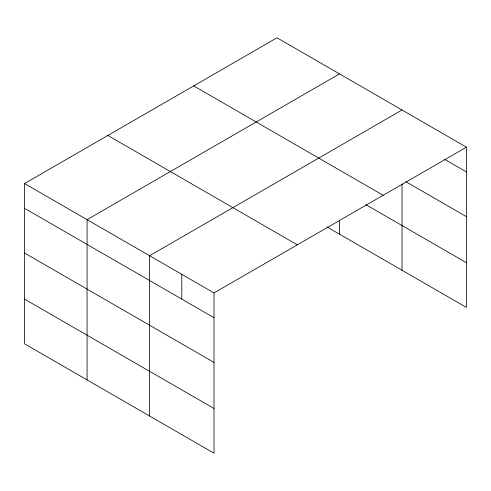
<?xml version="1.0" encoding="UTF-8"?>
<svg xmlns="http://www.w3.org/2000/svg" width="491" height="491" viewBox="0 0 491 491"><rect width="100%" height="100%" fill="white"/><g stroke="black" fill="none" stroke-linecap="round" stroke-linejoin="round"><path stroke-width="0.74" d="M466.45 147.183L276.998 37.801L24.55 183.554L24.55 343.817L214.002 453.199L214.002 292.931L466.45 147.183L466.45 307.446L327.012 226.946M339.514 73.896L87.073 219.649L87.073 379.911M402.037 109.996L149.589 255.743L149.589 416.006M444.76 159.428L466.45 171.948M405.977 181.75L466.45 216.666M193.687 85.9L383.146 195.283M365.838 204.649L466.45 262.734M107.854 135.455L297.313 244.837M24.55 183.554L214.002 292.931M24.55 208.319L214.002 317.702M24.55 253.031L214.002 362.413M24.55 299.105L214.002 408.481M402.037 184.008L402.037 270.259M339.514 220.52L339.514 234.164M181.799 274.334L181.799 299.105"/></g></svg>
